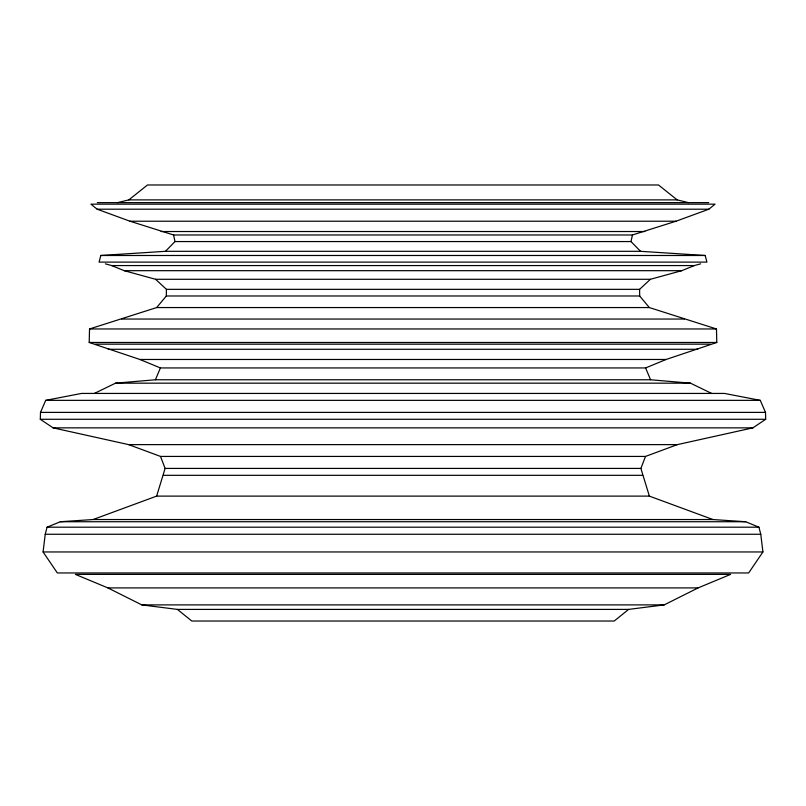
<?xml version="1.0" encoding="UTF-8"?>
<svg xmlns="http://www.w3.org/2000/svg" width="806" height="806" viewBox="0 0 806 806"><rect width="100%" height="100%" fill="white"/><g stroke="black" fill="none" stroke-linecap="round" stroke-linejoin="round"><path stroke-width="1.21" d="M156.676 307.56L649.324 307.56L716.474 328.969L716.796 342.469L666.088 359.476L645.606 367.939L160.394 367.939L139.912 359.476L89.204 342.469L89.526 328.969L156.676 307.56L166.318 295.983L166.419 289.344L155.588 279.289L124.225 270.685L111.681 265.567L105.374 263.844M40.3 419.281L40.502 412.39L45.72 400.35L81.527 393.429L724.473 393.429L760.28 400.35L765.499 412.39L765.7 419.281L752.915 427.855L677.322 444.63L645.495 456.428L160.505 456.428L128.678 444.63L53.085 427.855L40.3 419.281L765.7 419.281M43.081 551.959L45.227 534.267L47.07 527.195L60.349 521.734L93.093 519.538L712.907 519.538L745.651 521.734L758.93 527.195L760.773 534.267L762.919 551.959L748.653 572.955L57.347 572.955L43.081 551.959L762.919 551.959M640.528 251.311L165.472 251.311L100.81 255.492L99.078 262.111L706.922 262.111L705.19 255.492L640.528 251.311L630.997 241.558L632.448 234.979L676.033 221.217L708.857 209.197L715.053 204.16L90.947 204.16L97.143 209.197L129.968 221.217L173.552 234.979L632.448 234.979M93.093 519.538L156.636 496.113L165.109 468.417L160.505 456.428M712.907 519.538L649.364 496.113L640.891 468.417L645.495 456.428M94.413 393.409L115.51 383.172L155.427 379.767L160.394 367.939M165.472 251.311L175.003 241.558L630.997 241.558M166.419 289.344L639.581 289.344L650.412 279.289L681.775 270.685L694.319 265.567L700.626 263.844M628.599 609.407L614.212 621.023L191.788 621.023L177.401 609.407L141.796 604.893L107.883 587.906L75.411 574.386L730.589 574.386L698.117 587.906L664.204 604.893L628.599 609.407L177.401 609.407M117.344 202.669L128.829 199.888L147.488 184.977L658.512 184.977L677.171 199.888L688.656 202.669M128.829 199.888L677.171 199.888M97.294 202.628L708.706 202.628M97.143 209.197L708.857 209.197M129.968 221.217L676.033 221.217M161.119 231.524L644.881 231.524M100.81 255.492L705.19 255.492M111.681 265.567L694.319 265.567M124.225 270.685L681.775 270.685M155.588 279.289L650.412 279.289M166.318 295.983L639.682 295.983L649.324 307.56M121.635 319.045L684.365 319.045M89.526 328.969L716.474 328.969M89.204 342.469L716.796 342.469M95.561 344.172L710.439 344.172M108.246 349.28L697.754 349.28M139.912 359.476L666.088 359.476M155.427 379.767L650.573 379.767L690.49 383.172L711.587 393.409M115.51 383.172L690.49 383.172M45.72 400.35L760.28 400.35M40.502 412.39L765.499 412.39M53.085 427.855L752.915 427.855M128.678 444.63L677.322 444.63M165.109 468.417L640.891 468.417M163.396 475.318L642.604 475.318M156.636 496.113L649.364 496.113M60.349 521.734L745.651 521.734M47.07 527.195L758.93 527.195M45.227 534.267L760.773 534.267M107.883 587.906L698.117 587.906M141.796 604.893L664.204 604.893M645.606 367.939L650.573 379.767M173.552 234.979L175.003 241.558M639.581 289.344L639.682 295.983"/></g></svg>
